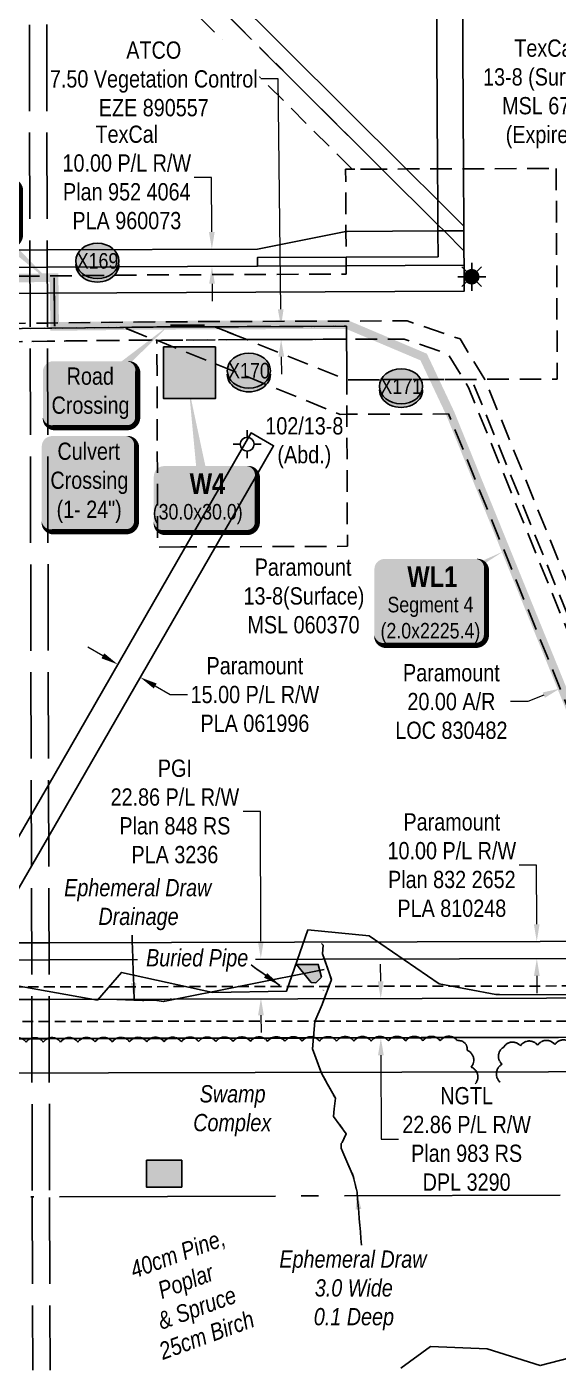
# Model space of a CAD drawing. Extents: x 500622 to 512229, y 6022177 to 6028063.
# Drawn here: x 511292 to 511600, y 6022220 to 6022999 of the extents above; entities that cross this region are included whole.
import ezdxf
from ezdxf.enums import TextEntityAlignment as Align

# ---------------------------------------------------------------- set-up
doc = ezdxf.new("R2010")
doc.units = 0
doc.header["$LTSCALE"] = 5
doc.header["$PDMODE"] = 3
doc.header["$PDSIZE"] = 30
for name, pattern in [('0', [1, 1, 0]), ('foc-ACCESSROAD', [3.75, 2.5, -1.25]), ('foc-EZE', [3.75, 2.5, -1.25]), ('foc-FLOWLINE', [3.75, 2.5, -1.25]), ('foc-QUARTERLINE', [33, 25, -3, 2, -3]), ('foc-TOPO-ephemeral', [6.25, 3.125, -0.625, 0.625, -0.625, 0.625, -0.625]), ('foc-UNSURVEYED', [12.5, 10, -2.5]), ('UG_PIPE', [1.875, 1.25, -0.625])]:
    doc.linetypes.add(name, pattern=pattern)
doc.layers.get('Defpoints').update_dxf_attribs({"color": 9})
for name, color, linetype, lineweight in [('AS-GENERAL', 48, 'Continuous', 18), ('F-AR-T', 190, 'Continuous', 9), ('F-EZE-T', 190, 'Continuous', 9), ('F-RW-T', 190, 'Continuous', 9), ('F-WS-T', 190, 'Continuous', 9)]:
    doc.layers.add(name, color=color, linetype=linetype, lineweight=lineweight)
for name, color, linetype in [('AS-PIPE-UG', 44, 'UG_PIPE'), ('AS-PIPE-UG-T', 44, 'Continuous'), ('AS-POWER', 104, 'foc-POWER'), ('AS-UNDERLAY-H', 141, 'Continuous'), ('C-RW', 13, 'Continuous'), ('CG-NOTES', 7, 'Continuous'), ('F-AR', 190, 'foc-ACCESSROAD'), ('F-EZE', 190, 'foc-FLOWLINE'), ('F-FLOWLINE', 190, 'foc-FLOWLINE'), ('F-RW', 190, 'Continuous'), ('F-WS', 190, 'foc-ACCESSROAD'), ('F-WS-S', 190, 'Continuous'), ('FieldVerifiedWetlands_202', 7, 'Continuous'), ('L-SECQ', 8, 'foc-QUARTERLINE'), ('L-USEC', 7, 'foc-UNSURVEYED'), ('P-BUFFER OUTLINE 30m', 40, 'foc-EZE'), ('P-CROSSINGS', 250, 'Continuous'), ('P-TEMP-BLOCKS', 250, 'Continuous'), ('P-WORKAREA', 113, 'Continuous'), ('P-WORKAREA-H', 111, 'Continuous'), ('T-BUSH', 110, '0'), ('T-BUSH-T', 110, 'Continuous'), ('T-DRAW', 143, 'foc-TOPO-ephemeral'), ('T-WATER-T', 170, 'Continuous'), ('WETLAND', 143, 'Continuous'), ('WETLAND-T', 146, 'Continuous')]:
    doc.layers.add(name, color=color, linetype=linetype)
doc.styles.add('80', font='ARIALN.TTF', dxfattribs={"height": 10})
doc.styles.add('80CG', font='ARIALN.TTF', dxfattribs={"height": 10})
doc.styles.add('80L', font='ARIALN.TTF', dxfattribs={"height": 10})
doc.styles.add('BOLD', font='ARIALNB.TTF')
doc.styles.add('Crossing', font='ARIALN.TTF', dxfattribs={"height": 10})
doc.styles.add('foc-LtypeFont', font='ARIALN.TTF', dxfattribs={"height": 7.35})
doc.linetypes.add('foc-POWER', pattern='A,6,-1,["P",foc-LtypeFont,S=0.2,R=0,X=-0.625,Y=-0.75],-1.24,4', length=12.24)
doc.linetypes.add('foc-POWER-NOLINE', pattern='A,0,-4,["P",foc-LtypeFont,S=0.2,R=0,X=-0.625,Y=-0.75],-8.24', length=12.24)
doc.linetypes.add('foc-TOPO-flowdirection-NOLINE', pattern='A,0,[">",foc-LtypeFont,S=0.3,R=0,X=0,Y=-0.945],-20,[">",foc-LtypeFont,S=0.3,R=0,X=0,Y=-0.945],0', length=20)
doc.dimstyles.new('Compass 5 000', dxfattribs={"dimscale": 5, "dimtxt": 9, "dimasz": 2, "dimexe": 0.2, "dimexo": 0.0625, "dimgap": 0.5, "dimtad": 0, "dimtih": 1, "dimtoh": 1, "dimzin": 0, "dimdsep": 46, "dimtxsty": '80CG', "dimcen": 0.1, "dimse1": 1, "dimse2": 1, "dimclrd": 256, "dimclrt": 256, "dimaunit": 1, "dimadec": 4, "dimazin": 0, "dimtfac": 0.06, "dimtofl": 0, "dimtmove": 0, "dimatfit": 1, "dimfxl": 0.2, "dimtolj": 1, "dimtzin": 0, "dimlwd": -1, "dimarcsym": 0})

# ---------------------------------------------------------------- blocks, each defined once
blk = doc.blocks.new('*D582')
at = {"layer": 'Defpoints', "color": 0, "transparency": 16777216}
for p in [(511318.82, 6022824.31), (511318.9, 6022816.81), (511439.16, 6022818.2)]:
    blk.add_point(p, dxfattribs=at)
at = {"layer": 'F-EZE-T', "transparency": 16777216}
for p, q in [((511437.41, 6022969.04), (511427.41, 6022969.04)), ((511438.96, 6022835.7), (511437.41, 6022969.04)), ((511439.28, 6022808.2), (511439.39, 6022798.2))]:
    blk.add_line(p, q, dxfattribs=at)
for points in [[(511440.62, 6022835.72), (511437.29, 6022835.68), (511439.07, 6022825.7)], [(511440.94, 6022808.22), (511437.61, 6022808.18), (511439.16, 6022818.2)]]:
    blk.add_solid(points, dxfattribs=at)
at = {"layer": 'F-EZE-T', "transparency": 16777216, "insert": (511365.4, 6022969.04), "char_height": 10, "attachment_point": 5, "style": '80CG', "bg_fill": 3, "box_fill_scale": 1.1, "bg_fill_color": 256, "bg_fill_true_color": 13158600, "bg_fill_transparency": 0}
blk.add_mtext('\\A1;ATCO\\P7.50 Vegetation Control\\PEZE 890557', dxfattribs=at)
blk = doc.blocks.new('*D591')
at = {"layer": 'Defpoints', "color": 0, "transparency": 16777216}
for p in [(511688.58, 6022437.05), (511496.94, 6022413.7), (511688.64, 6022414.2)]:
    blk.add_point(p, dxfattribs=at)
at = {"layer": 'F-RW-T', "transparency": 16777216}
for p, q in [((511496.85, 6022446.54), (511496.82, 6022456.54)), ((511496.96, 6022403.7), (511497.09, 6022355.21)), ((511497.09, 6022355.21), (511507.09, 6022355.21))]:
    blk.add_line(p, q, dxfattribs=at)
for points in [[(511498.52, 6022446.55), (511495.18, 6022446.54), (511496.88, 6022436.54)], [(511498.63, 6022403.7), (511495.3, 6022403.69), (511496.94, 6022413.7)]]:
    blk.add_solid(points, dxfattribs=at)
at = {"layer": 'F-RW-T', "transparency": 16777216, "insert": (511546.63, 6022355.21), "char_height": 10, "attachment_point": 5, "style": '80CG'}
blk.add_mtext('\\A1;NGTL\\P22.86 P/L R/W\\PPlan 983 RS\\PDPL 3290', dxfattribs=at)
blk = doc.blocks.new('*D592')
at = {"layer": 'Defpoints', "color": 0, "transparency": 16777216}
for p in [(511427.41, 6022459.69), (511432.97, 6022459.7), (511433.03, 6022436.85)]:
    blk.add_point(p, dxfattribs=at)
at = {"layer": 'F-RW-T', "transparency": 16777216}
for p, q in [((511427.18, 6022544.85), (511417.18, 6022544.85)), ((511427.38, 6022469.69), (511427.18, 6022544.85)), ((511427.49, 6022426.84), (511427.52, 6022416.84))]:
    blk.add_line(p, q, dxfattribs=at)
for points in [[(511429.05, 6022469.69), (511425.71, 6022469.68), (511427.41, 6022459.69)], [(511429.16, 6022426.84), (511425.83, 6022426.83), (511427.47, 6022436.84)]]:
    blk.add_solid(points, dxfattribs=at)
at = {"layer": 'F-RW-T', "transparency": 16777216, "insert": (511377.64, 6022544.85), "char_height": 10, "attachment_point": 5, "style": '80CG'}
blk.add_mtext('\\A1;PGI \\P22.86 P/L R/W\\PPlan 848 RS\\PPLA 3236', dxfattribs=at)
blk = doc.blocks.new('*D593')
at = {"layer": 'Defpoints', "color": 0, "transparency": 16777216}
for p in [(511511.16, 6022469.42), (511587.25, 6022469.62), (511511.19, 6022459.43)]:
    blk.add_point(p, dxfattribs=at)
at = {"layer": 'F-RW-T', "transparency": 16777216}
for p, q in [((511587.14, 6022513.78), (511577.14, 6022513.78)), ((511587.23, 6022479.62), (511587.14, 6022513.78)), ((511587.31, 6022449.63), (511587.33, 6022439.63))]:
    blk.add_line(p, q, dxfattribs=at)
for points in [[(511588.89, 6022479.62), (511585.56, 6022479.61), (511587.25, 6022469.62)], [(511588.97, 6022449.63), (511585.64, 6022449.62), (511587.28, 6022459.63)]]:
    blk.add_solid(points, dxfattribs=at)
at = {"layer": 'F-RW-T', "transparency": 16777216, "insert": (511538.05, 6022513.78), "char_height": 10, "attachment_point": 5, "style": '80CG'}
blk.add_mtext('\\A1;Paramount\\P10.00 P/L R/W\\PPlan 832 2652\\PPLA 810248', dxfattribs=at)
blk = doc.blocks.new('*D595')
at = {"layer": 'Defpoints', "color": 0, "transparency": 16777216}
for p in [(511341.22, 6022624.17), (511354.21, 6022616.7), (511357.57, 6022622.54)]:
    blk.add_point(p, dxfattribs=at)
at = {"layer": 'F-RW-T', "transparency": 16777216}
for p, q in [((511335.92, 6022635.01), (511327.25, 6022640)), ((511366.24, 6022617.55), (511374.91, 6022612.56)), ((511374.91, 6022612.56), (511384.91, 6022612.56))]:
    blk.add_line(p, q, dxfattribs=at)
for points in [[(511336.75, 6022636.45), (511335.09, 6022633.57), (511344.59, 6022630.02)], [(511367.07, 6022619), (511365.41, 6022616.11), (511357.57, 6022622.54)]]:
    blk.add_solid(points, dxfattribs=at)
at = {"layer": 'F-RW-T', "transparency": 16777216, "insert": (511423.99, 6022612.56), "char_height": 10, "attachment_point": 5, "style": '80CG'}
blk.add_mtext('\\A1;Paramount\\P15.00 P/L R/W^JPLA 061996', dxfattribs=at)
blk = doc.blocks.new('*D598')
at = {"layer": 'Defpoints', "color": 0, "transparency": 16777216}
for p in [(511398.83, 6023028.36), (511417.04, 6023010.24), (511409.99, 6023003.15)]:
    blk.add_point(p, dxfattribs=at)
at = {"layer": 'F-RW-T', "transparency": 16777216}
for p, q in [((511405.88, 6023035.44), (511412.93, 6023042.53)), ((511412.93, 6023042.53), (511422.93, 6023042.53)), ((511384.72, 6023014.18), (511377.67, 6023007.1))]:
    blk.add_line(p, q, dxfattribs=at)
for points in [[(511404.7, 6023036.62), (511407.06, 6023034.27), (511398.83, 6023028.36)], [(511383.54, 6023015.36), (511385.91, 6023013.01), (511391.78, 6023021.27)]]:
    blk.add_solid(points, dxfattribs=at)
at = {"layer": 'F-RW-T', "transparency": 16777216, "insert": (511462.02, 6023042.53), "char_height": 10, "attachment_point": 5, "style": '80CG'}
blk.add_mtext('\\A1;TexCal\\P10.00 P/L R/W\\PPlan 942 3895\\PPLA 940226', dxfattribs=at)
blk = doc.blocks.new('*D599')
at = {"layer": 'Defpoints', "color": 0, "transparency": 16777216}
for p in [(511377.38, 6022870.36), (511399.07, 6022870.46), (511377.43, 6022860.37)]:
    blk.add_point(p, dxfattribs=at)
at = {"layer": 'F-RW-T', "transparency": 16777216}
for p, q in [((511398.88, 6022911.99), (511388.88, 6022911.99)), ((511399.02, 6022880.46), (511398.88, 6022911.99)), ((511399.16, 6022850.47), (511399.21, 6022840.47))]:
    blk.add_line(p, q, dxfattribs=at)
for points in [[(511400.69, 6022880.47), (511397.36, 6022880.45), (511399.07, 6022870.46)], [(511400.83, 6022850.47), (511397.49, 6022850.46), (511399.11, 6022860.47)]]:
    blk.add_solid(points, dxfattribs=at)
at = {"layer": 'F-RW-T', "transparency": 16777216, "insert": (511349.79, 6022911.99), "char_height": 10, "attachment_point": 5, "style": '80CG'}
blk.add_mtext('\\A1;TexCal\\P10.00 P/L R/W\\PPlan 952 4064^JPLA 960073', dxfattribs=at)
blk = doc.blocks.new('GAS')
h = blk.add_hatch(color=255)
h.dxf.hatch_style = 1
edge = h.paths.add_edge_path()
edge.add_arc((0, 0), 0.9, 0, 360)
for p, q in [((0, 0.81), (0, 1.62)), ((-0.81, 0), (-1.62, 0)), ((-0.57, 0.57), (-1.14, 1.14)), ((0.57, 0.57), (1.14, 1.14)), ((1.62, 0), (0.81, 0)), ((-0.57, -0.57), (-1.14, -1.14)), ((0, -0.81), (0, -1.62)), ((1.14, -1.14), (0.57, -0.57))]:
    blk.add_line(p, q)
blk.add_circle((0, 0), 0.8)
blk = doc.blocks.new('Gabd')
for p, q in [((0, 0.81), (0, 1.62)), ((-0.81, 0), (-1.62, 0)), ((1.62, 0), (0.81, 0)), ((0, -0.81), (0, -1.62))]:
    blk.add_line(p, q)
blk.add_circle((0, 0), 0.8)
blk = doc.blocks.new('*D950')
at = {"layer": 'Defpoints', "color": 0, "transparency": 16777216}
for p in [(511613.38, 6022637.7), (511594.85, 6022630.16), (511619.13, 6022623.56)]:
    blk.add_point(p, dxfattribs=at)
at = {"layer": 'F-AR-T', "transparency": 16777216}
for p, q in [((511628.4, 6022627.32), (511637.66, 6022631.09)), ((511582.07, 6022608.49), (511572.07, 6022608.49)), ((511591.34, 6022612.25), (511582.07, 6022608.49))]:
    blk.add_line(p, q, dxfattribs=at)
for points in [[(511627.77, 6022628.87), (511629.02, 6022625.78), (511619.13, 6022623.56)], [(511590.71, 6022613.8), (511591.96, 6022610.71), (511600.6, 6022616.02)]]:
    blk.add_solid(points, dxfattribs=at)
at = {"layer": 'F-AR-T', "transparency": 16777216, "insert": (511537.8, 6022608.49), "char_height": 10, "attachment_point": 5, "style": '80CG'}
blk.add_mtext('\\A1;Paramount\\P20.00 A/R\\PLOC 830482', dxfattribs=at)
blk = doc.blocks.new('*U1169')
h = blk.add_hatch(color=59)
edge = h.paths.add_edge_path()
edge.add_line((-21.5, -20), (21.5, -20))
edge.add_arc((21.5, -14), 6, 270, 360)
edge.add_line((27.5, -14), (27.5, 12.5))
edge.add_arc((21.5, 12.5), 6, 0, 90)
edge.add_line((21.5, 18.5), (-21.5, 18.5))
edge.add_arc((-21.5, 12.5), 6, 90, 180)
edge.add_line((-27.5, 12.5), (-27.5, -14))
edge.add_arc((-21.5, -14), 6, 180, 270)
at = {"color": 1, "flags": 128}
blk.add_lwpolyline([(-21.5, -20, 3, 3, 0), (21.5, -20, 3, 3, 0.414214), (27.5, -14, 3, 3, 0), (27.5, 12.5, 3, 0, 0.414214), (21.5, 18.5, 0, 0, 0), (-21.5, 18.5, 0, 0, 0.414214), (-27.5, 12.5, 0, 0, 0), (-27.5, -14, 0, 3, 0.414214)], format="xyseb", close=True, dxfattribs=at)
blk.add_lwpolyline([(46.46, -42.97, 0, 7.5, 0), (0, 0, 0, 0, 0)], format="xyseb", dxfattribs=at)
at = {"color": 1, "style": '80'}
blk.add_attdef('ENTER_TEXT_001', (-35.99, -5), '', height=10, dxfattribs=at)
blk = doc.blocks.new('*U1171')
h = blk.add_hatch(color=59)
edge = h.paths.add_edge_path()
edge.add_line((-21.5, -20), (21.5, -20))
edge.add_arc((21.5, -14), 6, 270, 360)
edge.add_line((27.5, -14), (27.5, 12.5))
edge.add_arc((21.5, 12.5), 6, 0, 90)
edge.add_line((21.5, 18.5), (-21.5, 18.5))
edge.add_arc((-21.5, 12.5), 6, 90, 180)
edge.add_line((-27.5, 12.5), (-27.5, -14))
edge.add_arc((-21.5, -14), 6, 180, 270)
at = {"color": 1, "flags": 128}
blk.add_lwpolyline([(45.55, 39.28, 0, 7.5, 0), (0, 0, 0, 0, 0)], format="xyseb", dxfattribs=at)
blk.add_lwpolyline([(-21.5, -20, 3, 3, 0), (21.5, -20, 3, 3, 0.414214), (27.5, -14, 3, 3, 0), (27.5, 12.5, 3, 0, 0.414214), (21.5, 18.5, 0, 0, 0), (-21.5, 18.5, 0, 0, 0.414214), (-27.5, 12.5, 0, 0, 0), (-27.5, -14, 0, 3, 0.414214)], format="xyseb", close=True, dxfattribs=at)
at = {"color": 1, "style": '80'}
blk.add_attdef('ENTER_TEXT_001', (-35.99, -5), '', height=10, dxfattribs=at)
blk = doc.blocks.new('*U1148')
h = blk.add_hatch(color=254)
edge = h.paths.add_edge_path()
edge.add_line((-21.5, -28.5), (21.5, -28.5))
edge.add_arc((21.5, -22.5), 6, 270, 360)
edge.add_line((27.5, -22.5), (27.5, 21))
edge.add_arc((21.5, 21), 6, 0, 90)
edge.add_line((21.5, 27), (-21.5, 27))
edge.add_arc((-21.5, 21), 6, 90, 180)
edge.add_line((-27.5, 21), (-27.5, -22.5))
edge.add_arc((-21.5, -22.5), 6, 180, 270)
at = {"color": 160, "flags": 128}
blk.add_lwpolyline([(-21.5, -28.5, 3, 3, 0), (21.5, -28.5, 3, 3, 0.414214), (27.5, -22.5, 3, 3, 0), (27.5, 21, 3, 0, 0.414214), (21.5, 27, 0, 0, 0), (-21.5, 27, 0, 0, 0.414214), (-27.5, 21, 0, 0, 0), (-27.5, -22.5, 0, 3, 0.414214)], format="xyseb", close=True, dxfattribs=at)
at = {"color": 160, "style": '80'}
blk.add_attdef('ENTER_TEXT_001', (-26.85, -4.92), '', height=10, dxfattribs=at)
blk = doc.blocks.new('xing2')
h = blk.add_hatch(color=50)
h.dxf.hatch_style = 1
edge = h.paths.add_edge_path()
edge.add_ellipse((0, 0), major_axis=(-12.5, 0), ratio=0.816297, start_angle=0, end_angle=360)
h = blk.add_hatch(color=250)
h.dxf.hatch_style = 1
edge = h.paths.add_edge_path()
edge.add_ellipse((0, -2.05), major_axis=(-12.5, 0), ratio=0.816297, start_angle=0, end_angle=180)
edge.add_line((12.5, -2.05), (12.5, 0))
edge.add_ellipse((0, 0), major_axis=(-12.5, 0), ratio=0.816297, start_angle=0, end_angle=180, ccw=False)
edge.add_line((-12.5, 0), (-12.5, -2.05))
at = {"color": 250}
blk.add_ellipse((0, 0), major_axis=(-12.5, 0), ratio=0.816297, dxfattribs=at)
blk.add_ellipse((0, -2.05), major_axis=(-12.5, 0), ratio=0.816297, start_param=0, end_param=3.141593, dxfattribs=at)
at = {"color": 250, "style": 'Crossing'}
blk.add_attdef('CROSSING', text='', height=9, dxfattribs=at).set_placement((0.09, 0.02), align=Align.MIDDLE_CENTER)
at = {"color": 250, "style": 'Crossing', "flags": 1}
for tag, p in [('OWNER', (0.09, -12.49)), ('DESCRIPTION', (0.09, -25.77)), ('LOCATION', (0.09, -39.3)), ('DWG_REF', (0.09, -52.84))]:
    blk.add_attdef(tag, text='', height=9, dxfattribs=at).set_placement(p, align=Align.MIDDLE_CENTER)
blk = doc.blocks.new('*U1285')
h = blk.add_hatch(color=111)
edge = h.paths.add_edge_path()
edge.add_line((-24, -20), (24, -20))
edge.add_arc((24, -14), 6, 270, 360)
edge.add_line((30, -14), (30, 12.5))
edge.add_arc((24, 12.5), 6, 0, 90)
edge.add_line((24, 18.5), (-24, 18.5))
edge.add_arc((-24, 12.5), 6, 90, 180)
edge.add_line((-30, 12.5), (-30, -14))
edge.add_arc((-24, -14), 6, 180, 270)
at = {"flags": 128}
blk.add_lwpolyline([(-9.72, 63.46, 0, 7.5, 0), (0, 0, 0, 0, 0)], format="xyseb", dxfattribs=at)
at = {"color": 250, "flags": 128}
blk.add_lwpolyline([(-24, -20, 3, 3, 0), (24, -20, 3, 3, 0.414214), (30, -14, 3, 3, 0), (30, 12.5, 3, 0, 0.414214), (24, 18.5, 0, 0, 0), (-24, 18.5, 0, 0, 0.414214), (-30, 12.5, 0, 0, 0), (-30, -14, 0, 3, 0.414214)], format="xyseb", close=True, dxfattribs=at)
at = {"color": 250}
for tag, p, height, style in [('TEMP_AREA_W1_001', (-9.21, 2.24), 12, 'BOLD'), ('ENTER_TEXT_001', (-30.66, -12.47), 9, '80')]:
    blk.add_attdef(tag, p, '', height=height, dxfattribs=dict(at, style=style))
blk = doc.blocks.new('*U1286')
h = blk.add_hatch(color=254)
edge = h.paths.add_edge_path()
edge.add_line((-26.5, -31.63), (26.5, -31.63))
edge.add_arc((26.5, -25.63), 6, 270, 360)
edge.add_line((32.5, -25.63), (32.5, 12.5))
edge.add_arc((26.5, 12.5), 6, 0, 90)
edge.add_line((26.5, 18.5), (-26.5, 18.5))
edge.add_arc((-26.5, 12.5), 6, 90, 180)
edge.add_line((-32.5, 12.5), (-32.5, -25.63))
edge.add_arc((-26.5, -25.63), 6, 180, 270)
at = {"color": 1, "true_color": 0xff1414, "flags": 128}
blk.add_lwpolyline([(42.15, 22.75, 0, 7.5, 0), (0, 0, 0, 0, 0)], format="xyseb", dxfattribs=at)
blk.add_lwpolyline([(-26.5, -31.63, 3, 3, 0), (26.5, -31.63, 3, 3, 0.414214), (32.5, -25.63, 3, 3, 0), (32.5, 12.5, 3, 0, 0.414214), (26.5, 18.5, 0, 0, 0), (-26.5, 18.5, 0, 0, 0.414214), (-32.5, 12.5, 0, 0, 0), (-32.5, -25.63, 0, 3, 0.414214)], format="xyseb", close=True, dxfattribs=at)
at = {"color": 1, "true_color": 0xff1414}
for tag, p, height, style in [('TEMP_AREA_W1_001', (-9.21, 2.24), 12, 'BOLD'), ('ENTER_TEXT_001', (-30.66, -12.47), 9, '80')]:
    blk.add_attdef(tag, p, '', height=height, dxfattribs=dict(at, style=style))

msp = doc.modelspace()

# ---------------------------------------------------------------- hatches: boundary and pattern name
at = {"layer": 'AS-UNDERLAY-H'}
h = msp.add_hatch(color=256, dxfattribs=at)
h.dxf.hatch_style = 1
h.paths.add_polyline_path([(511456.482, 6022445.907), (511448.028, 6022456.179), (511460.715, 6022456.324), (511462.56, 6022448.837), (511459.216, 6022445.733)])
h = msp.add_hatch(color=256, dxfattribs=at)
h.dxf.hatch_style = 1
h.paths.add_polyline_path([(511361.141, 6022342.918), (511381.617, 6022342.918), (511381.617, 6022327.379), (511361.141, 6022327.379)])
at = {"layer": 'P-WORKAREA-H'}
h = msp.add_hatch(color=256, dxfattribs=at)
h.dxf.hatch_style = 1
h.paths.add_polyline_path([(511371.098, 6022813.91), (511401.082, 6022813.91), (511401.082, 6022783.926), (511371.098, 6022783.926)])

# ---------------------------------------------------------------- linework, layer by layer
at = {"layer": 'AS-GENERAL', "const_width": 0.999, "flags": 128}
for points in [[(511307.673, 6022854.004), (511308.001, 6022825.743)], [(511374.944, 6022826.464), (511394.837, 6022826.538)]]:
    msp.add_lwpolyline(points, dxfattribs=at)
at = {"layer": 'AS-PIPE-UG', "flags": 128}
for points in [[(511861.175, 6022444.267), (511004.367, 6022442.794)], [(512195.519, 6022425.119), (512108.81, 6022424.866), (512008.502, 6022424.342), (511958.573, 6022424.85), (511858.65, 6022424.562), (511856.978, 6022424.21), (511799.508, 6022424.311), (511758.696, 6022424.549), (511655.786, 6022423.996), (511610.516, 6022423.522), (511537.417, 6022423.379), (511473.445, 6022423.525), (511411.474, 6022423.508), (511336.759, 6022423.34), (511248.778, 6022423.174), (511191.841, 6022422.95), (511114.082, 6022422.276), (511039.658, 6022422.322), (510989.53, 6022422.255), (510901.805, 6022422.298), (510844.011, 6022422.251), (510787.561, 6022422.157), (510787.561, 6022422.135), (510731.216, 6022421.98), (510676.908, 6022421.781), (510623.238, 6022421.653), (510564.372, 6022421.604), (510515.99, 6022421.619), (510473.299, 6022421.399), (510428.312, 6022421.425), (510378.335, 6022421.234), (510347.682, 6022421.364), (510294.54, 6022420.999), (510249.803, 6022421.075), (510196.692, 6022420.967), (509550.337, 6022419.261)]]:
    msp.add_lwpolyline(points, dxfattribs=at)
at = {"layer": 'AS-POWER', "linetype": 'foc-POWER-NOLINE', "flags": 128}
msp.add_lwpolyline([(510196.151, 6022816.638), (510471.619, 6022817.544), (510507.902, 6022817.668), (510513.965, 6022817.686), (510521.903, 6022817.714), (510531.972, 6022817.748), (510537.648, 6022817.77), (510548.482, 6022817.808), (510757.992, 6022818.599), (510788.179, 6022818.714), (510880.138, 6022819.78), (510892.962, 6022819.927), (511042.415, 6022821.662), (511058.034, 6022821.842), (511067.424, 6022821.953), (511068.053, 6022821.959), (511073.075, 6022822.017), (511273.67, 6022824.35), (511303.829, 6022824.7), (511347.88, 6022825.211), (511367.178, 6022825.436), (511400.725, 6022825.56), (511477.094, 6022825.843)], dxfattribs=at)
at = {"layer": 'AS-UNDERLAY-H', "flags": 128}
msp.add_lwpolyline([(511456.482, 6022445.907), (511448.028, 6022456.179), (511460.715, 6022456.324), (511462.56, 6022448.837), (511459.216, 6022445.733)], close=True, dxfattribs=at)
at = {"layer": 'AS-UNDERLAY-H'}
msp.add_lwpolyline([(511361.141, 6022342.918), (511381.617, 6022342.918), (511381.617, 6022327.379), (511361.141, 6022327.379)], close=True, dxfattribs=at)
at = {"layer": 'C-RW', "flags": 128}
msp.add_lwpolyline([(510319.487, 6022391.25), (511849.003, 6022394.705), (511849.148, 6022315.797), (511949.16, 6022315.98), (511949.324, 6022250.616), (511969.313, 6022250.666), (511969.099, 6022336.006), (511869.101, 6022335.823), (511868.956, 6022414.677), (510299.436, 6022411.194)], dxfattribs=at)
at = {"layer": 'F-AR', "flags": 128}
msp.add_lwpolyline([(512196.721, 6022471.231), (512096.775, 6022470.967), (511660.317, 6022469.807), (511536.185, 6022775.048), (511477.283, 6022774.863), (511473.376, 6022774.849), (511367.212, 6022817.735), (511366.05, 6022817.921), (511347.88, 6022825.211), (511367.178, 6022825.436), (511400.725, 6022825.56), (511419.248, 6022818.128), (511477.209, 6022794.866), (511544.877, 6022795.081), (511549.628, 6022795.095), (511673.762, 6022489.856), (512096.722, 6022490.972), (512196.668, 6022491.235)], dxfattribs=at)
at = {"layer": 'F-EZE', "flags": 128}
msp.add_lwpolyline([(512196.677, 6022487.735), (512096.731, 6022487.472), (511671.41, 6022486.349), (511547.775, 6022790.361), (511544.877, 6022795.081), (511535.837, 6022809.798), (511510.382, 6022818.467), (511477.122, 6022818.342), (511419.248, 6022818.128), (511367.212, 6022817.735), (511366.05, 6022817.921), (511303.847, 6022817.199), (511273.689, 6022816.848), (511073.699, 6022814.526), (511073.075, 6022822.017), (511072.826, 6022825.017), (511273.663, 6022827.349), (511303.821, 6022827.7), (511367.155, 6022828.436), (511512.101, 6022828.973), (511542.804, 6022818.517), (511557.175, 6022795.119), (511678.467, 6022496.868), (512096.703, 6022497.972), (512196.65, 6022498.235)], dxfattribs=at)
for points in [[(511042.364, 6022814.172), (510892.074, 6022812.572), (510889.525, 6022820.043), (511042.256, 6022821.669), (511057.875, 6022821.85), (511067.265, 6022821.96), (511067.894, 6022821.967), (511072.916, 6022822.025), (511273.511, 6022824.357), (511303.669, 6022824.707), (511347.721, 6022825.219), (511365.891, 6022817.927), (511303.688, 6022817.206), (511273.53, 6022816.856), (511073.54, 6022814.534), (511068.518, 6022814.476), (511067.494, 6022814.464), (511058.499, 6022814.36), (511042.364, 6022814.172)], [(511400.725, 6022825.56), (511477.094, 6022825.843), (511477.122, 6022818.341), (511419.248, 6022818.127), (511400.725, 6022825.56)], [(511400.725, 6022825.56), (511477.094, 6022825.843), (511477.122, 6022818.341), (511419.248, 6022818.127), (511400.725, 6022825.56)]]:
    msp.add_lwpolyline(points, close=True, dxfattribs=at)
at = {"layer": 'F-FLOWLINE'}
msp.add_lwpolyline([(511303.126, 6023110.377), (511497.575, 6022916.879), (511497.575, 6022916.879), (511480.342, 6022916.824), (511303.168, 6023093.127)], dxfattribs=at)
at = {"layer": 'F-RW'}
for points in [[(511543.068, 6023225.358), (511543.5, 6023156.428), (511543.664, 6023126.269), (511544.805, 6022917.029), (511544.987, 6022883.797), (511545.002, 6022881.132), (511545.065, 6022869.62), (511545.111, 6022861.141), (511545.193, 6022846.151), (511303.778, 6022845.034), (511273.62, 6022844.895), (511066.225, 6022843.936), (511056.2, 6022843.889), (510885.059, 6022843.098), (510872.203, 6022843.039), (510702.862, 6022842.479)], [(510727.299, 6022857.547), (510867.098, 6022858.006), (510879.953, 6022858.066), (511054.953, 6022858.874), (511074.973, 6022858.967), (511273.583, 6022859.886), (511303.741, 6022860.025), (511425.479, 6022860.589), (511425.455, 6022865.585), (511476.821, 6022865.824), (511530.093, 6022866.071), (511530.011, 6022881.062), (511529.992, 6022884.621), (511529.914, 6022898.796), (511529.815, 6022916.981), (511528.674, 6023126.222), (511528.51, 6023156.381), (511528.134, 6023225.311)], [(511303.091, 6023124.511), (511511.697, 6022916.923), (511529.914, 6022898.796), (511544.987, 6022883.797), (511545.002, 6022881.132), (511545.065, 6022869.62), (511533.549, 6022881.079), (511529.992, 6022884.621), (511497.575, 6022916.879), (511303.126, 6023110.377)], [(511273.558, 6022869.881), (511303.717, 6022870.02), (511425.432, 6022870.583), (511476.74, 6022880.679), (511477.456, 6022880.82), (511530.011, 6022881.062), (511533.549, 6022881.079), (511545.002, 6022881.132), (511545.065, 6022869.62), (511545.111, 6022861.141), (511476.849, 6022860.826), (511425.479, 6022860.589), (511303.741, 6022860.025), (511273.583, 6022859.886)], [(511277.406, 6022513.344), (511307.438, 6022565.502), (511384.002, 6022698.479), (511421.781, 6022764.095), (511434.77, 6022756.616), (511401.334, 6022698.543), (511307.511, 6022535.594), (511277.48, 6022483.437)], [(510759.47, 6022219.668), (510759.094, 6022319.594), (510758.748, 6022411.99), (510758.662, 6022434.823), (510758.576, 6022457.675), (510758.538, 6022467.669), (510788.849, 6022467.721), (510796.351, 6022467.734), (511000.11, 6022468.085), (511012.979, 6022468.109), (511266.303, 6022468.777), (511274.545, 6022468.799), (511304.704, 6022468.879), (511660.317, 6022469.807), (512096.774, 6022470.967), (512196.721, 6022471.231)], [(510723.695, 6022457.615), (510758.576, 6022457.675), (510768.616, 6022457.692), (510788.868, 6022457.726), (511003.518, 6022458.098), (511016.385, 6022458.124), (511274.57, 6022458.805), (511304.728, 6022458.885), (512096.801, 6022460.974), (512196.747, 6022461.236)], [(512196.747, 6022461.237), (512096.801, 6022460.974), (511304.729, 6022458.885), (511274.57, 6022458.805), (511016.385, 6022458.124), (511003.518, 6022458.098), (510788.868, 6022457.726), (510768.616, 6022457.692), (510768.656, 6022434.84), (510768.695, 6022412.001), (510769.055, 6022319.625), (510769.445, 6022219.7)], [(512196.807, 6022438.39), (512096.861, 6022438.127), (511304.784, 6022436.038), (511274.626, 6022435.958), (511024.171, 6022435.297), (511011.308, 6022435.264), (510788.947, 6022434.878), (510768.656, 6022434.841), (510758.662, 6022434.824), (510472.494, 6022434.338), (510236.005, 6022433.931), (510221.006, 6022433.906), (509962.954, 6022433.426), (509932.468, 6022433.371), (509680.413, 6022432.917), (509650.255, 6022432.862), (509550.308, 6022432.708)], [(509550.308, 6022432.708), (509650.255, 6022432.862), (509680.413, 6022432.917), (509932.468, 6022433.371), (509962.954, 6022433.426), (510221.006, 6022433.906), (510236.005, 6022433.931), (510472.494, 6022434.338), (510758.662, 6022434.824), (510768.656, 6022434.841), (510788.947, 6022434.878), (511011.308, 6022435.264), (511024.171, 6022435.297), (511274.626, 6022435.958), (511304.784, 6022436.038), (512096.861, 6022438.127), (512196.807, 6022438.39)], [(512196.868, 6022415.543), (512149.904, 6022415.417), (512096.922, 6022415.282), (512039.239, 6022415.125), (512019.25, 6022415.072), (511968.902, 6022414.94), (511304.841, 6022413.193), (511274.682, 6022413.113), (511031.958, 6022412.473), (511019.094, 6022412.439), (510789.027, 6022412.035), (510768.695, 6022412.001), (510758.748, 6022411.99), (510746.552, 6022411.969), (510472.546, 6022411.495)]]:
    msp.add_lwpolyline(points, dxfattribs=at)
at = {"layer": 'F-RW', "flags": 128}
msp.add_lwpolyline([(511202.752, 6022869.554), (511273.558, 6022869.881), (511303.717, 6022870.02), (511425.432, 6022870.583), (511476.74, 6022880.679), (511477.456, 6022880.82), (511530.011, 6022881.062), (511533.549, 6022881.079), (511545.002, 6022881.132), (511545.065, 6022869.62), (511545.111, 6022861.141), (511476.849, 6022860.826), (511425.479, 6022860.589), (511303.741, 6022860.025), (511273.583, 6022859.886), (511202.75, 6022859.559)], dxfattribs=at)
at = {"layer": 'F-WS', "flags": 128}
for points in [[(511598.49, 6022917.2), (511599.157, 6022795.252), (511549.628, 6022795.095), (511477.209, 6022794.866), (511477.122, 6022818.341), (511477.094, 6022825.843), (511400.725, 6022825.56), (511367.178, 6022825.436), (511347.88, 6022825.211), (511303.829, 6022824.7), (511273.67, 6022824.35), (511073.075, 6022822.017), (511068.053, 6022821.959), (511067.424, 6022821.953), (511058.034, 6022821.842), (511042.415, 6022821.662), (510892.962, 6022819.927), (510880.138, 6022819.78), (510788.179, 6022818.714), (510757.992, 6022818.599), (510548.482, 6022817.808), (510537.648, 6022817.77), (510531.972, 6022817.748), (510521.903, 6022817.714), (510513.965, 6022817.686), (510507.902, 6022817.668), (510471.619, 6022817.544), (510134.45, 6022816.436), (510102.077, 6022816.33), (510053.236, 6022816.172), (510053.161, 6022840.347), (510053.143, 6022846.348), (510131.898, 6022846.607), (510164.268, 6022846.713), (510471.55, 6022847.72), (510506.297, 6022847.834), (510507.803, 6022847.839), (510519.298, 6022847.877), (510521.797, 6022847.885), (510524.975, 6022847.897), (510535.834, 6022847.88), (510661.536, 6022848.409), (510681.54, 6022848.484), (510695.34, 6022848.628), (510702.842, 6022848.705), (510869.678, 6022850.443), (510882.507, 6022850.577), (511055.494, 6022852.377), (511069.066, 6022852.519), (511273.596, 6022854.648), (511303.754, 6022854.963), (511367.067, 6022855.621), (511476.875, 6022856.029), (511476.849, 6022860.826), (511476.821, 6022865.824), (511476.74, 6022880.679), (511476.542, 6022916.812), (511480.342, 6022916.824), (511497.575, 6022916.879), (511511.697, 6022916.923), (511529.815, 6022916.981), (511544.805, 6022917.029), (511598.49, 6022917.2)], [(511381.032, 6022698.074), (511367.651, 6022698.025), (511367.207, 6022817.695), (511419.248, 6022818.127), (511477.122, 6022818.341), (511477.209, 6022794.866), (511477.283, 6022774.863), (511477.566, 6022698.433), (511398.364, 6022698.139), (511381.032, 6022698.074)]]:
    msp.add_lwpolyline(points, close=True, dxfattribs=at)
at = {"layer": 'FieldVerifiedWetlands_202', "color": 6}
msp.add_lwpolyline([(511463.745, 6022441.617), (511463.717, 6022441.532), (511463.74, 6022441.534), (511463.745, 6022441.617)], close=True, dxfattribs=at)
at = {"layer": 'L-SECQ'}
msp.add_line((512095.838, 6022324.28), (511294.134, 6022321.738), dxfattribs=at)
at = {"layer": 'L-USEC'}
for p, q in [((511293.039, 6023125.475), (511295.017, 6022321.291)), ((511303.093, 6023125.5), (511305.072, 6022321.316)), ((511295.017, 6022321.291), (511295.263, 6022221.35)), ((511305.072, 6022321.316), (511305.318, 6022221.375))]:
    msp.add_line(p, q, dxfattribs=at)
at = {"layer": 'P-BUFFER OUTLINE 30m', "linetype": 'Continuous', "const_width": 4.997, "flags": 128}
msp.add_lwpolyline([(510153.832, 6022868.908), (510172.722, 6022854.825), (510207.667, 6022845.856), (510681.547, 6022847.485), (511307.673, 6022854.004), (511308.001, 6022825.743), (511367.17, 6022826.435), (511477.295, 6022826.844), (511521.742, 6022808.036), (511537.101, 6022775.449), (511660.989, 6022470.809), (512038.111, 6022471.807), (512038.285, 6022395.133)], dxfattribs=at)
at = {"layer": 'P-WORKAREA', "flags": 128}
msp.add_lwpolyline([(511371.098, 6022813.91), (511401.082, 6022813.91), (511401.082, 6022783.926), (511371.098, 6022783.926)], close=True, dxfattribs=at)
at = {"layer": 'T-BUSH', "flags": 128}
for points in [[(511551.609, 6022387.134, 0.5205671), (511549.26, 6022396.849, 0.5205671), (511546.912, 6022406.564, 0.5205671), (511541.299, 6022412.116, 0.5205671), (511531.304, 6022412.082, 0.5205671), (511521.31, 6022412.048, 0.5205671), (511511.315, 6022412.014, 0.5205671), (511501.321, 6022411.98, 0.5205671), (511491.326, 6022411.946, 0.5205671), (511481.331, 6022411.912, 0.5205671), (511471.337, 6022411.878, 0.5205671), (511461.342, 6022411.844, 0.5205671), (511451.348, 6022411.81, 0.5205671), (511441.353, 6022411.776, 0.5205671), (511431.359, 6022411.742, 0.5205671), (511421.364, 6022411.708, 0.5205671), (511411.37, 6022411.674, 0.5205671), (511401.375, 6022411.64, 0.5205671), (511391.381, 6022411.607, 0.5205671), (511381.386, 6022411.573, 0.5205671), (511371.392, 6022411.539, 0.5205671), (511361.397, 6022411.505, 0.5205671), (511351.403, 6022411.471, 0.5205671), (511341.408, 6022411.437, 0.5205671), (511331.413, 6022411.403, 0.5205671), (511321.419, 6022411.369, 0.5205671), (511311.424, 6022411.335, 0.5205671), (511301.43, 6022411.301, 0.5205671), (511291.435, 6022411.267, 0.5205671), (511281.441, 6022411.233, 0.5205671), (511271.446, 6022411.199, 0.5205671), (511261.452, 6022411.165, 0.5205671), (511251.457, 6022411.131, 0.5205671), (511241.463, 6022411.097, 0.5205671), (511231.468, 6022411.063, 0.5205671), (511221.474, 6022411.03, 0.5205671), (511211.479, 6022410.996, 0.5205671), (511201.485, 6022410.962, 0.5205671), (511191.49, 6022410.928, 0.5205671), (511181.495, 6022410.894, 0.5205671), (511171.501, 6022410.86, 0.5205671), (511161.506, 6022410.826, 0.5205671), (511151.512, 6022410.792, 0.5205671), (511141.517, 6022410.758, 0.5205671), (511131.523, 6022410.724, 0.5205671), (511121.528, 6022410.69, 0.5205671), (511111.534, 6022410.656, 0.5205671), (511101.539, 6022410.622, 0.5205671), (511091.545, 6022410.588, 0.5205671), (511081.55, 6022410.554, 0.5205671), (511071.556, 6022410.52, 0.5205671), (511061.561, 6022410.486, 0.5205671), (511051.567, 6022410.452, 0.5205671), (511041.572, 6022410.419, 0.5205671), (511031.577, 6022410.385, 0.5205671), (511034.22, 6022401.272, 0.5205671), (511037.378, 6022391.789, 0.5205671), (511040.535, 6022382.306, 0.5205671), (511042.797, 6022375.514, 0.5205671)], [(511641.008, 6022389.915, 0.5205671), (511643.962, 6022399.463, 0.5205671), (511650.574, 6022406.715, 0.5205671), (511647.688, 6022411.54, 0.5205671), (511637.699, 6022411.206, 0.5205671), (511627.71, 6022410.872, 0.5205671), (511617.721, 6022410.539, 0.5205671), (511607.732, 6022410.205, 0.5205671), (511597.743, 6022409.871, 0.5205671), (511587.754, 6022409.538, 0.5205671), (511577.765, 6022409.204, 0.5205671), (511568.178, 6022408.44, 0.5205671), (511567.156, 6022398.498, 0.5205671), (511566.082, 6022388.04, 0.5205671)]]:
    msp.add_lwpolyline(points, format="xyb", dxfattribs=at)
at = {"layer": 'T-DRAW', "flags": 128}
for points in [[(511462.548, 6022468.431), (511463.607, 6022467.446), (511463.228, 6022462.36), (511468.27, 6022447.667), (511462.941, 6022433.057), (511458.655, 6022423.234), (511457.4, 6022407.425), (511462.527, 6022393.278), (511466.01, 6022387.028), (511470.596, 6022378.861), (511469.871, 6022372.622), (511469.495, 6022368.306), (511476.853, 6022358.253), (511474.52, 6022353.209), (511474.047, 6022352.545), (511473.954, 6022349.856), (511474.938, 6022347.544), (511480.978, 6022333.762), (511483.132, 6022324.41)], [(511344.049, 6022435.921), (511358.95, 6022435.442), (511365.765, 6022435.669), (511371.085, 6022434.931), (511375.746, 6022436.362)]]:
    msp.add_lwpolyline(points, dxfattribs=at)
at = {"layer": 'T-DRAW', "linetype": 'foc-TOPO-flowdirection-NOLINE', "flags": 128}
for points in [[(511483.132, 6022324.41), (511480.978, 6022333.762), (511474.938, 6022347.544), (511473.954, 6022349.856), (511474.047, 6022352.545), (511474.52, 6022353.209), (511476.853, 6022358.253), (511469.495, 6022368.306), (511469.871, 6022372.622), (511470.596, 6022378.861), (511466.01, 6022387.028), (511462.527, 6022393.278), (511457.4, 6022407.425), (511458.655, 6022423.234), (511462.941, 6022433.057), (511468.27, 6022447.667), (511463.228, 6022462.36), (511463.607, 6022467.446), (511462.548, 6022468.431)], [(511344.049, 6022435.921), (511358.95, 6022435.442), (511365.765, 6022435.669), (511371.085, 6022434.931), (511464.025, 6022453.408)]]:
    msp.add_lwpolyline(points, dxfattribs=at)
at = {"layer": 'WETLAND'}
for points in [[(511255.982, 6022449.344), (511332.726, 6022435.618), (511346.634, 6022451.655), (511399.663, 6022439.958), (511442.2, 6022440.76), (511454.664, 6022476.276), (511490.238, 6022472.886), (511530.755, 6022445.157), (511563.546, 6022438.977), (511565.639, 6022438.983), (511647.232, 6022438.494)], [(511630.315, 6022234.584), (511589.195, 6022224.043), (511558.485, 6022233.707), (511525.704, 6022235.016), (511508.611, 6022222.471)]]:
    msp.add_lwpolyline(points, dxfattribs=at)

# ---------------------------------------------------------------- block references
ref = msp.add_blockref('*U1148', (511327.981, 6022735.315), dxfattribs=dict(xscale=0.9984126106049139, yscale=0.9984126106049139, zscale=0.9984126106049139))
ref.add_attrib('ENTER_TEXT_001', 'Culvert', (511309.63, 6022748.516), dxfattribs={"color": 160, "height": 9.9841, "style": '80'})
ref.add_attrib('ENTER_TEXT_002', 'Crossing', (511305.54, 6022731.699), dxfattribs={"color": 160, "height": 9.9841, "style": '80'})
ref.add_attrib('ENTER_TEXT_003', '(1- 24")', (511309.112, 6022714.888), dxfattribs={"color": 160, "height": 9.9841, "style": '80'})
at = {"layer": 'CG-NOTES'}
ref = msp.add_blockref('*U1169', (511260.749, 6022892.689), dxfattribs=dict(at, xscale=0.9984126106049139, yscale=0.9984126106049139, zscale=0.9984126106049139))
ref.add_attrib('ENTER_TEXT_001', 'Road', (511247.06, 6022897.573), dxfattribs={"layer": '0', "color": 1, "height": 9.9841, "style": '80'})
ref.add_attrib('ENTER_TEXT_002', 'Crossing', (511238.309, 6022880.756), dxfattribs={"layer": '0', "color": 1, "height": 9.9841, "style": '80'})
ref = msp.add_blockref('*U1171', (511328.66, 6022787.114), dxfattribs=dict(at, xscale=0.9984126106049139, yscale=0.9984126106049139, zscale=0.9984126106049139))
ref.add_attrib('ENTER_TEXT_001', 'Road', (511314.971, 6022791.999), dxfattribs={"layer": '0', "color": 1, "height": 9.9841, "style": '80'})
ref.add_attrib('ENTER_TEXT_002', 'Crossing', (511306.219, 6022775.181), dxfattribs={"layer": '0', "color": 1, "height": 9.9841, "style": '80'})
ref = msp.add_blockref('*U1286', (511525.648, 6022672.649), dxfattribs=dict(at, xscale=0.9983998541630547, yscale=0.9983998541630547, zscale=0.9983998541630547))
ref.add_attrib('TEMP_AREA_W1_001', 'WL1', (511512.258, 6022674.889), dxfattribs={"layer": '0', "color": 1, "true_color": 0xff1414, "height": 11.9808, "style": 'BOLD'})
ref.add_attrib('ENTER_TEXT_001', 'Segment 4', (511500.776, 6022660.192), dxfattribs={"layer": '0', "color": 1, "true_color": 0xff1414, "height": 8.9856, "style": '80'})
ref.add_attrib('ENTER_TEXT_002', '(2.0x2225.4)', (511496.752, 6022645.063), dxfattribs={"layer": '0', "color": 1, "true_color": 0xff1414, "height": 8.9856, "style": '80'})
at = {"layer": 'F-WS-S'}
for name, p, xscale, yscale, zscale in [('GAS', (511549.592, 6022854.54), 4.997294999999959, 4.997294999999959, 4.997294999999959), ('Gabd', (511419.521, 6022757.522), 4.997294999999997, 4.997294999999997, 4.997294999999997)]:
    msp.add_blockref(name, p, dxfattribs=dict(at, xscale=xscale, yscale=yscale, zscale=zscale))
at = {"layer": 'P-CROSSINGS', "color": 2, "xscale": 0.999461, "yscale": 0.999461, "zscale": 0.999461}
msp.add_blockref('xing2', (511508.665, 6022791.068), dxfattribs=at).add_auto_attribs({'CROSSING': 'X171'})
at = {"layer": 'P-TEMP-BLOCKS', "color": 2, "xscale": 0.999461, "yscale": 0.999461, "zscale": 0.999461}
msp.add_blockref('*U1285', (511395.428, 6022726.398), dxfattribs=at).add_auto_attribs({'TEMP_AREA_W1_001': 'W4', 'ENTER_TEXT_001': '(30.0x30.0)'})

# ---------------------------------------------------------------- texts
at = {"layer": 'F-WS-T', "style": '80L'}
for s, width, gutter_width, insert, char_height, attachment_point in [('\\pi18.75;TexCal\\P\\pi0.6835;13-8 (Surface)\\P\\pi11.707;MSL 6711\\P\\pi13.791;(Expired)', 72.66304, 50.027, (511555.475, 6022991.925), 10, 1), ('102/13-8\\P(Abd.)', 28.86726, 50, (511452.62, 6022773.179), 9.9946, 2), ('\\pi7.8592;Paramount\\P\\pi1.3483;13-8(Surface)\\P\\pi3.63;MSL 060370', 70.80704, 50.027, (511416.033, 6022691.371), 10, 1)]:
    msp.add_mtext_dynamic_manual_height_columns(s, width=width, gutter_width=gutter_width, heights=[0], dxfattribs=dict(at, insert=insert, char_height=char_height, attachment_point=attachment_point))
at = {"layer": 'T-BUSH-T', "insert": (511346.002, 6022282.073), "char_height": 9.99463, "attachment_point": 1, "rotation": 20, "style": '80L'}
msp.add_mtext_dynamic_manual_height_columns('\\pi4.8871;{\\fArial Narrow|b0|i1|c0|p34;40cm Pine, \\P\\pi15.918;Poplar \\P\\pi9.731;& Spruce\\P\\pi4.5326;25cm Birch}', width=65.37181, gutter_width=49.973, heights=[0], dxfattribs=at)
at = {"layer": 'T-WATER-T', "char_height": 9.99459, "attachment_point": 1, "style": '80L'}
for s, insert in [('\\pi0.32609;{\\fArial Narrow|b0|i1|c0|p34;Ephemeral Draw\\P\\pi20.182;Drainage}', (511313.175, 6022505.771)), ('\\pi0.32609;{\\fArial Narrow|b0|i1|c0|p34;Ephemeral Draw\\P\\pi20.854;3.0 Wide\\P\\pi20.285;0.1 Deep}', (511437.821, 6022290.662))]:
    msp.add_mtext_dynamic_manual_height_columns(s, width=85.98115, gutter_width=49.973, heights=[0], dxfattribs=dict(at, insert=insert))
at = {"layer": 'WETLAND-T', "insert": (511391.542, 6022386.39), "char_height": 10, "attachment_point": 1, "style": '80L'}
msp.add_mtext_dynamic_manual_height_columns('\\pi0.44557;{\\fArial Narrow|b0|i1|c0|p34;Swamp \\P\\pi-3.2823;Complex}', width=38.02621, gutter_width=49.973, heights=[0], dxfattribs=at)

# ---------------------------------------------------------------- dimensions: what is measured, and where the dimension line sits
at = {"layer": 'F-AR-T'}
dim = msp.add_linear_dim(base=(511619.132, 6022623.557), p1=(511594.848, 6022630.163), p2=(511613.38, 6022637.7), angle=22.130482, text='Paramount\\P20.00 A/R\\PLOC 830482', dimstyle='Compass 5 000', dxfattribs=at)
dim.commit()
dim.dimension.update_dxf_attribs({"geometry": '*D950', "text_midpoint": (511537.803, 6022608.486), "dimtype": 161})
at = {"layer": 'F-RW-T'}
dim = msp.add_aligned_dim(p1=(511341.219, 6022624.173), p2=(511354.208, 6022616.695), distance=6.747, text='Paramount\\P15.00 P/L R/W^JPLA 061996', dimstyle='Compass 5 000', dxfattribs=at)
dim.commit()
dim.dimension.update_dxf_attribs({"geometry": '*D595', "text_midpoint": (511423.993, 6022612.563)})
for base, p1, p2, angle, text, picture, middle in [((511587.253, 6022469.617), (511511.187, 6022459.429), (511511.161, 6022469.418), 90.149677, 'Paramount\\P10.00 P/L R/W\\PPlan 832 2652\\PPLA 810248', '*D593', (511538.052, 6022513.778)), ((511496.936, 6022413.698), (511688.582, 6022437.047), (511688.642, 6022414.204), 270.151308, 'NGTL\\P22.86 P/L R/W\\PPlan 983 RS\\PDPL 3290', '*D591', (511546.63, 6022355.212))]:
    dim = msp.add_linear_dim(base=base, p1=p1, p2=p2, angle=angle, text=text, dimstyle='Compass 5 000', dxfattribs=at)
    dim.commit()
    dim.dimension.update_dxf_attribs({"geometry": picture, "text_midpoint": middle, "dimtype": 161})

# ---------------------------------------------------------------- leaders
at = {"layer": 'T-WATER-T', "path_type": 1}
msp.add_leader([(511483.136, 6022324.482), (511485.757, 6022293.68)], dimstyle='Compass 5 000', dxfattribs=at)

# ---------------------------------------------------------------- next in the draw order: texts
at = {"layer": 'AS-PIPE-UG-T', "insert": (511357.646, 6022465.16), "char_height": 9.99459, "attachment_point": 1, "style": '80L', "bg_fill": 3, "box_fill_scale": 1.15, "bg_fill_color": 256, "bg_fill_true_color": 256, "bg_fill_transparency": 0}
msp.add_mtext_dynamic_manual_height_columns('\\pi3.3093;{\\fArial Narrow|b0|i1|c0|p34;Buried Pipe}', width=65.02481, gutter_width=50, heights=[0], dxfattribs=at)

# ---------------------------------------------------------------- next in the draw order: dimensions: what is measured, and where the dimension line sits
at = {"layer": 'F-EZE-T'}
dim = msp.add_linear_dim(base=(511439.161, 6022818.201), p1=(511318.817, 6022824.307), p2=(511318.904, 6022816.806), angle=270.664765, text='ATCO\\P7.50 Vegetation Control\\PEZE 890557', dimstyle='Compass 5 000', override={"dimtfill": 1}, dxfattribs=at)
dim.commit()
dim.dimension.update_dxf_attribs({"geometry": '*D582', "text_midpoint": (511365.402, 6022969.042), "dimtype": 161})

# ---------------------------------------------------------------- next in the draw order: block references
at = {"layer": 'P-CROSSINGS', "color": 2, "xscale": 0.999461, "yscale": 0.999461, "zscale": 0.999461}
for p, values in [((511332.745, 6022863.699), {'CROSSING': 'X169'}), ((511420.484, 6022800.114), {'CROSSING': 'X170'})]:
    msp.add_blockref('xing2', p, dxfattribs=at).add_auto_attribs(values)

# ---------------------------------------------------------------- next in the draw order: dimensions: what is measured, and where the dimension line sits
at = {"layer": 'F-RW-T'}
for base, p1, p2, angle, text, picture, middle in [((511398.827, 6023028.356), (511409.986, 6023003.152), (511417.035, 6023010.236), 45.14011, 'TexCal\\P10.00 P/L R/W\\PPlan 942 3895\\PPLA 940226', '*D598', (511462.02, 6023042.532)), ((511399.068, 6022870.461), (511377.427, 6022860.366), (511377.381, 6022870.361), 90.264943, 'TexCal\\P10.00 P/L R/W\\PPlan 952 4064^JPLA 960073', '*D599', (511349.79, 6022911.993)), ((511427.407, 6022459.686), (511433.027, 6022436.854), (511432.967, 6022459.7), 90.151077, 'PGI \\P22.86 P/L R/W\\PPlan 848 RS\\PPLA 3236', '*D592', (511377.643, 6022544.849))]:
    dim = msp.add_linear_dim(base=base, p1=p1, p2=p2, angle=angle, text=text, dimstyle='Compass 5 000', dxfattribs=at)
    dim.commit()
    dim.dimension.update_dxf_attribs({"geometry": picture, "text_midpoint": middle, "dimtype": 161})

# ---------------------------------------------------------------- next in the draw order: leaders
at = {"layer": 'AS-PIPE-UG-T', "color": 6, "path_type": 1}
msp.add_leader([(511438.368, 6022444.198), (511421.759, 6022456.032)], dimstyle='Compass 5 000', override={"dimgap": 0.5, "dimtad": 0}, dxfattribs=at)
at = {"layer": 'T-WATER-T', "path_type": 1}
msp.add_leader([(511354.084, 6022435.599), (511352.828, 6022473.288)], dimstyle='Compass 5 000', override={"dimgap": 0.5, "dimtad": 0}, dxfattribs=at)

doc.saveas('drawing.dxf')
